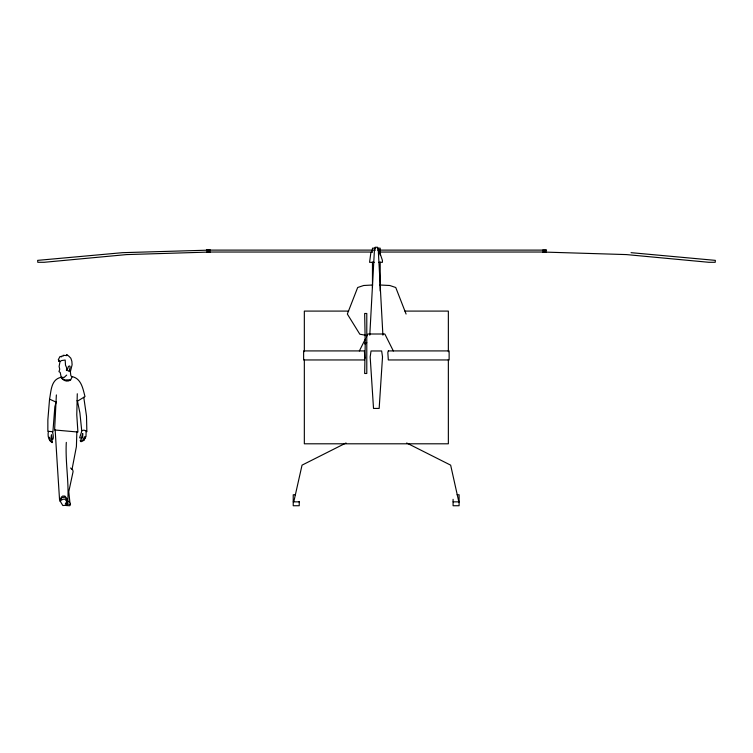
<?xml version="1.0" encoding="UTF-8"?>
<svg xmlns="http://www.w3.org/2000/svg" width="753" height="753" viewBox="0 0 753 753"><rect width="100%" height="100%" fill="white"/><g stroke="black" fill="none" stroke-linecap="round" stroke-linejoin="round"><path stroke-width="1.13" d="M77.286 393.753L76.778 414.818L77.907 432.034L54.602 429.972L56.371 394.93M77.408 400.775L79.903 412.945L81.719 430.65L83.931 430.132L86.124 430.989L86.002 436.354L83.752 440.439L81.051 441.719L80.204 440.721L82.689 437.201L82.755 433.559L81.588 437.277L80.75 438.152L79.639 437.785L81.973 430.584M365.252 342.719L364.659 373.488L366.786 373.488L366.786 313.483L364.659 313.483L365.252 344.3L365.252 342.719L366.786 342.719M369.789 335.17L374.382 250.853L375.126 247.266L377.564 247.266L378.307 250.853L382.901 335.17M60.052 500.905L61.322 497.14L62.65 496.058L64.927 496.086L66.989 498.778L66.641 502.307L65.351 503.87L67.073 505.169L62.828 505.545L60.052 500.905L61.473 497.893L64.579 497.074L66.697 499.117L67.412 502.863L67.073 505.169M85.626 437.041L83.894 440.194M370.862 252.697L369.572 262.317L374.25 262.317M66.688 375.079L64.174 377.413L61.219 377.291C50.893 379.314 51.204 391.052 49.557 399.109L47.863 419.816L47.853 431.29L52.917 431.723L54.847 406.714L56.136 402.196M48.437 431.309C47.505 435.187 48.277 440.477 51.976 442.482M72.034 469.345L76.411 446.585L76.862 431.62M293.802 501.752L302.038 465.147L346.022 442.99M67.949 501.197L70.114 502.656L70.481 504.312L69.86 505.734L66.32 505.545M67.939 370.749L68.805 371.257L69.558 370.015L70.18 366.805L69.709 365.986L68.448 366.372L67.281 370.062L66.452 370.551L66.641 367.775L65.492 365.149L65.191 360.047L61.454 360.574L60.014 361.581L59.111 366.513L59.732 369.196L58.979 371.653L60.221 372.471L61.219 377.291M359.35 350.973L365.346 338.991M366.344 336.996L367.85 334.003L384.839 334.003L393.339 350.973M84.76 436.636L82.708 440.26L80.853 441.427M61.049 377.338C62.838 380.642 67.506 382.505 70.641 379.851L72.015 377.149L70.829 375.559L70.368 371.775L69.361 370.344M60.268 501.451L61.332 500.001L63.92 499.079L65.247 499.446L66.772 501.686M70.368 371.775L72.1 364.81L71.864 361.318L70.838 358.221L68.918 356.254L66.659 354.512L66.895 355.604L63.064 355.294L63.148 356.113L61.482 356.197L61.36 356.894L60.052 356.451L58.282 359.68L59.082 360.188L58.518 361.346L59.44 360.979L60.014 361.581M60.136 499.455L59.543 499.653C58.056 476.536 56.541 453.202 55.167 429.916M70.641 379.851L64.777 379.954L61.379 377.855M67.252 504.134L70.481 504.312M210.332 252.029L126.523 254.589L44.211 262.289L37.782 262.289L37.65 260.369L122.579 252.669L210.313 250.109L206.454 250.109L375.446 250.118M372.66 285.001L363.652 285.5L357.675 287.505L347.34 314.048L359.821 334.2L365.563 335.254M375.371 248.17L372.462 248.17L372.462 250.485M377.3 248.17L380.199 248.17L380.199 255.126M542.687 250.109L546.546 250.109L377.648 250.118M206.482 252.029L371.982 252.048M379.023 252.048L546.518 252.029M378.919 262.317L382.42 262.317L382.42 260.397L379.851 252.697M348.601 311.093L304.334 311.093L304.334 351.632M404.926 311.093L448.355 311.093L448.355 351.717M295.232 494.777L293.228 494.777L293.228 505.734L299.233 505.734L299.233 501.442M457.09 494.777L459.095 494.777L459.095 505.734L453.09 505.734L453.09 499.305M293.228 501.846L299.233 501.846M453.09 501.846L459.095 501.846M379.757 284.992L389.772 285.5L395.749 287.505L406.083 314.048M542.668 252.029L626.477 254.589L708.789 262.289L715.218 262.289L715.35 260.369L631.061 252.669M77.06 400.765L78.133 400.775L84.985 396.567C82.886 388.586 81.296 378.128 71.46 376.472M56.353 402.243L49.98 399.335M68.965 501.376L69.822 501.733L68.787 491.634L73.088 471.594L72.74 469.985L70.566 468.008M406.667 442.99L450.652 465.156L458.85 501.94M66.198 502.806L67.601 503.588C69.398 483.294 65.163 462.822 66.302 442.378M86.124 430.989L86.859 431.78L86.51 416.174L83.771 397.311M52.522 431.667C52.879 433.512 54.301 439.639 52.239 439.714L51.439 434.792L50.988 438.161L52.381 441.7L52.136 442.679L50.272 440.251L49.265 437.201M448.355 359.463L448.355 443.799L304.334 443.799L304.334 359.463M380.199 262.072L380.199 291.025M379.851 250.118L379.851 253.761M372.462 262.072L372.462 287.552M372.142 250.118L372.142 252.368M382.515 356.913L379.164 408.427L373.516 408.427L370.175 356.913L371.031 350.973L381.658 350.973L382.515 356.913M364.857 357.826L364.367 359.953L303.619 359.953L303.619 350.917L364.367 350.917L364.857 357.826M388.322 350.917L387.833 352.517L388.322 359.953L449.127 359.953L449.127 350.917L388.322 350.917"/></g></svg>
